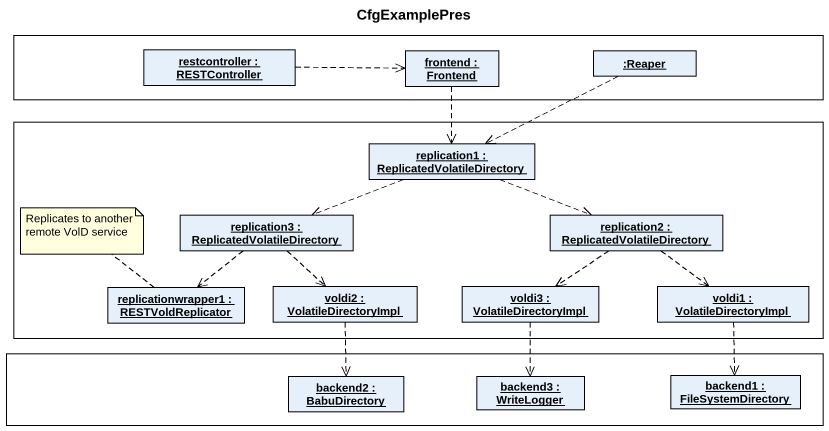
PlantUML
@startuml
title CfgExamplePres
hide circle
hide empty members
rectangle " " as rectangle1 {
  object "restcontroller : RESTController" as restcontroller
  object "frontend : Frontend" as frontend
  object ":Reaper" as Reaper
}
rectangle " " as rectangle2 {
  object "replication1 : ReplicatedVolatileDirectory" as replication1
  object "replication3 : ReplicatedVolatileDirectory" as replication3
  object "replication2 : ReplicatedVolatileDirectory" as replication2
  object "replicationwrapper1 : RESTVoldReplicator" as replicationwrapper1
  object "voldi2 : VolatileDirectoryImpl" as voldi2
  object "voldi3 : VolatileDirectoryImpl" as voldi3
  object "voldi1 : VolatileDirectoryImpl" as voldi1
}
rectangle " " as rectangle3 {
  object "backend2 : BabuDirectory" as backend2
  object "backend3 : WriteLogger" as backend3
  object "backend1 : FileSystemDirectory" as backend1
}
restcontroller .right.> frontend
frontend ..> replication1
Reaper .left.> replication1
replication1 .left.> replication3
replication1 .right.> replication2
replication3 ..> replicationwrapper1
replication3 ..> voldi2
replication2 ..> voldi3
replication2 ..> voldi1
voldi2 ..> backend2
voldi3 ..> backend3
voldi1 ..> backend1
note top of replicationwrapper1 : Replicates to another remote VolD service
@enduml
